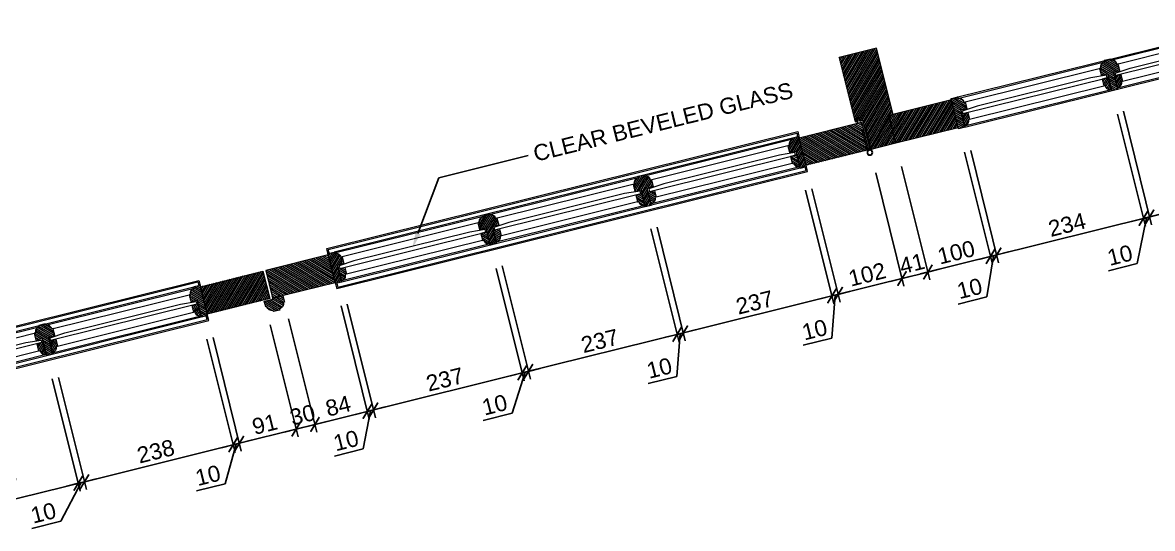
# Model space of a CAD drawing. Header units: inches. Extents: x 122939 to 389145, y 29603 to 574065.
# Drawn here: x 326769 to 328521, y 500823 to 501608 of the extents above; entities that cross this region are included whole.
import ezdxf
from ezdxf import colors
from ezdxf.entities.mleader import LeaderData, LeaderLine
from ezdxf.math import Vec2, Vec3

# ---------------------------------------------------------------- set-up
doc = ezdxf.new("R2010")
doc.units = ezdxf.units.IN
doc.header["$MEASUREMENT"] = 0
doc.layers.add('DETAIL', color=1, linetype='Continuous')
doc.layers.add('FURNITURE', color=252, linetype='Continuous')
doc.layers.add('GRC', color=41, linetype='Continuous', lineweight=0)
doc.layers.add('ID-NOTES', color=3, linetype='Continuous', lineweight=0)
doc.styles.add('DA-dim', font='arial.ttf')
doc.styles.add('DA-notes', font='arial.ttf')
doc.dimstyles.new('DA-10', dxfattribs={"dimtxt": 25, "dimasz": 18.75, "dimexe": 12.5, "dimexo": 37.5, "dimgap": 6.25, "dimtad": 1, "dimdec": 0, "dimdsep": 46, "dimtxsty": 'DA-dim', "dimblk": 'ARCHTICK', "dimcen": 0, "dimdle": 12.5, "dimadec": 0, "dimazin": 0, "dimtfac": 1, "dimtdec": 0, "dimtix": 1, "dimtmove": 2, "dimatfit": 3, "dimfxl": 1, "dimarcsym": 0})
pattern_1 = [(135, (-4101.4994, -5827.568), (-1.76776695, -1.76776695), [])]
pattern_2 = [(135, (-3108.8667, -5827.568), (-1.76776695, -1.76776695), [])]
pattern_3 = [(135, (247.5, 0), (-1.76776695, -1.76776695), [])]

# ---------------------------------------------------------------- blocks, each defined once
blk = doc.blocks.new('A$C276B60FF')
at = {"layer": 'FURNITURE', "color": 0, "lineweight": 5}
for p, q in [((4, -4.7, -468.2), (5.3, -3.4, -468.2)), ((4, -6.4, -468.2), (5.2, -5.2, -468.2)), ((5.2, -4.4, -468.2), (4.2, -4.9, -468.2)), ((5.1, -6.2, -468.2), (4.2, -6.6, -468.2)), ((8, -4.7, -468.2), (6.7, -3.4, -468.2)), ((6.8, -4.4, -468.2), (7.9, -4.9, -468.2)), ((8, -6.4, -468.2), (6.9, -5.2, -468.2)), ((6.9, -6.2, -468.2), (7.9, -6.6, -468.2))]:
    blk.add_line(p, q, dxfattribs=at)
at = {"layer": 'FURNITURE', "color": 0, "lineweight": 5, "elevation": -468.2}
for points in [[(3, -9.9), (3, -7.9, -0.371091), (3.5, -7.4, -0.011049), (5, -7.3, -0.011049)], [(7, -7.3, -0.01116), (8.5, -7.4, -0.382087), (9, -7.9), (9, -9, -0.302252), (8.7, -9.5, -0.080721), (3.5, -10.4, -0.418), (3, -9.9)], [(6.7, -3.4), (6.7, -2.9, 0.873613), (5.4, -3), (5.3, -3.4)]]:
    blk.add_lwpolyline(points, format="xyb", dxfattribs=at)
for points in [[(5.1, -6.2), (5, -7.3)], [(5.2, -4.4), (5.2, -5.2)], [(6.9, -5.2), (6.8, -4.4)], [(7, -7.3), (6.9, -6.2)]]:
    blk.add_lwpolyline(points, dxfattribs=at)
at = {"layer": 'FURNITURE', "color": 0, "lineweight": 5}
for centre, start, end in [((4.1, -4.8, -468.2), 141.1325, 292.0729), ((4.1, -6.5, -468.2), 141.1325, 292.0729), ((7.9, -4.8, -468.2), 247.9271, 38.8675), ((7.9, -6.5, -468.2), 247.9271, 38.8675)]:
    blk.add_arc(centre, 0.1, start, end, dxfattribs=at)
blk = doc.blocks.new('french door top')
at = {"lineweight": 0}
h = blk.add_hatch(dxfattribs=at)
h.set_pattern_fill('ANSI31', color=8, scale=20, angle=90)
h.paths.add_polyline_path([(5903.7, 5862.5), (6003.7, 5862.5), (6003.7, 5906.5), (5903.7, 5906.5)])
h = blk.add_hatch(dxfattribs=at)
h.set_pattern_fill('ANSI31', color=8, scale=20)
h.paths.add_polyline_path([(6003.7, 5860.5), (6013.7, 5860.5), (6013.7, 5887.5), (6023.7, 5887.5), (6023.7, 5898.5), (6021.7, 5898.5, 0.414214), (6013.7, 5906.5), (6013.7, 5908.5), (6003.7, 5908.5)])
h = blk.add_hatch(dxfattribs=at)
h.set_pattern_fill('ANSI31', color=8, scale=20)
edge = h.paths.add_edge_path()
edge.add_line((6251.2, 5860.5), (6251.2, 5887.5))
edge.add_line((6251.2, 5887.5), (6241.2, 5887.5))
edge.add_line((6241.2, 5887.5), (6241.2, 5898.5))
edge.add_line((6241.2, 5898.5), (6243.2, 5898.5))
edge.add_arc((6251.2, 5898.5), 8, 90, 180, ccw=False)
edge.add_line((6251.2, 5906.5), (6251.2, 5908.5))
edge.add_line((6251.2, 5908.5), (6261.2, 5908.5))
edge.add_line((6261.2, 5908.5), (6261.2, 5906.5))
edge.add_arc((6261.2, 5898.5), 8, 0, 90, ccw=False)
edge.add_line((6269.2, 5898.5), (6271.2, 5898.5))
edge.add_line((6271.2, 5898.5), (6271.2, 5887.5))
edge.add_line((6271.2, 5887.5), (6261.2, 5887.5))
edge.add_line((6261.2, 5887.5), (6261.2, 5860.5))
edge.add_line((6261.2, 5860.5), (6251.2, 5860.5))
h = blk.add_hatch(dxfattribs=at)
h.set_pattern_fill('ANSI31', color=8, scale=20)
h.set_pattern_definition([(45, (247.5, 0), (-1.76776695, 1.76776695), [])])
edge = h.paths.add_edge_path()
edge.add_line((6498.7, 5860.5), (6498.7, 5887.5))
edge.add_line((6498.7, 5887.5), (6488.7, 5887.5))
edge.add_line((6488.7, 5887.5), (6488.7, 5898.5))
edge.add_line((6488.7, 5898.5), (6490.7, 5898.5))
edge.add_arc((6498.7, 5898.5), 8, 90, 180, ccw=False)
edge.add_line((6498.7, 5906.5), (6498.7, 5908.5))
edge.add_line((6498.7, 5908.5), (6508.7, 5908.5))
edge.add_line((6508.7, 5908.5), (6508.7, 5906.5))
edge.add_arc((6508.7, 5898.5), 8, 0, 90, ccw=False)
edge.add_line((6516.7, 5898.5), (6518.7, 5898.5))
edge.add_line((6518.7, 5898.5), (6518.7, 5887.5))
edge.add_line((6518.7, 5887.5), (6508.7, 5887.5))
edge.add_line((6508.7, 5887.5), (6508.7, 5860.5))
edge.add_line((6508.7, 5860.5), (6498.7, 5860.5))
h = blk.add_hatch(dxfattribs=at)
h.set_pattern_fill('ANSI31', color=8, scale=20)
h.paths.add_polyline_path([(6736.2, 5898.5), (6738.2, 5898.5, -0.414214), (6746.2, 5906.5), (6746.2, 5908.5), (6756.2, 5908.5), (6756.2, 5860.5), (6746.2, 5860.5), (6746.2, 5887.5), (6736.2, 5887.5)])
h = blk.add_hatch(dxfattribs=at)
h.set_pattern_fill('ANSI31', color=8, scale=20, angle=90)
edge = h.paths.add_edge_path()
edge.add_line((6856.2, 5862.5), (6756.2, 5862.5))
edge.add_line((6756.2, 5862.5), (6756.2, 5906.5))
edge.add_line((6756.2, 5906.5), (6855.8, 5906.5))
edge.add_line((6855.8, 5906.5), (6855.8, 5862.5))
h = blk.add_hatch(dxfattribs=at)
h.set_pattern_fill('ANSI31', color=8, scale=20, angle=90)
h.paths.add_polyline_path([(6023.7, 5881.5), (6013.7, 5881.5), (6013.7, 5862.5, 0.414214), (6021.7, 5870.5), (6023.7, 5870.5)])
h = blk.add_hatch(dxfattribs=at)
h.set_pattern_fill('ANSI31', color=8, scale=20, angle=90)
edge = h.paths.add_edge_path()
edge.add_line((6251.2, 5862.5), (6251.2, 5881.5))
edge.add_line((6251.2, 5881.5), (6241.2, 5881.5))
edge.add_line((6241.2, 5881.5), (6241.2, 5870.5))
edge.add_line((6241.2, 5870.5), (6243.2, 5870.5))
edge.add_arc((6251.2, 5870.5), 8, 180, 270)
h = blk.add_hatch(dxfattribs=at)
h.set_pattern_fill('ANSI31', color=8, scale=20, angle=90)
edge = h.paths.add_edge_path()
edge.add_line((6261.2, 5862.5), (6261.2, 5881.5))
edge.add_line((6261.2, 5881.5), (6271.2, 5881.5))
edge.add_line((6271.2, 5881.5), (6271.2, 5870.5))
edge.add_line((6271.2, 5870.5), (6269.2, 5870.5))
edge.add_arc((6261.2, 5870.5), 8, -90, 0, ccw=False)
h = blk.add_hatch(dxfattribs=at)
h.set_pattern_fill('ANSI31', color=8, scale=20, angle=90)
h.set_pattern_definition(pattern_3)
edge = h.paths.add_edge_path()
edge.add_line((6498.7, 5862.5), (6498.7, 5881.5))
edge.add_line((6498.7, 5881.5), (6488.7, 5881.5))
edge.add_line((6488.7, 5881.5), (6488.7, 5870.5))
edge.add_line((6488.7, 5870.5), (6490.7, 5870.5))
edge.add_arc((6498.7, 5870.5), 8, 180, 270)
h = blk.add_hatch(dxfattribs=at)
h.set_pattern_fill('ANSI31', color=8, scale=20, angle=90)
h.set_pattern_definition(pattern_3)
edge = h.paths.add_edge_path()
edge.add_line((6508.7, 5862.5), (6508.7, 5881.5))
edge.add_line((6508.7, 5881.5), (6518.7, 5881.5))
edge.add_line((6518.7, 5881.5), (6518.7, 5870.5))
edge.add_line((6518.7, 5870.5), (6516.7, 5870.5))
edge.add_arc((6508.7, 5870.5), 8, -90, 0, ccw=False)
h = blk.add_hatch(dxfattribs=at)
h.set_pattern_fill('ANSI31', color=8, scale=20, angle=90)
h.paths.add_polyline_path([(6736.2, 5881.5), (6746.2, 5881.5), (6746.2, 5862.5, -0.414214), (6738.2, 5870.5), (6736.2, 5870.5)])
at = {"color": 8, "lineweight": 0}
for p, q in [((6746.2, 5908.5), (6013.7, 5908.5)), ((6251.2, 5906.5), (6013.7, 5906.5)), ((6498.7, 5906.5), (6261.2, 5906.5)), ((6746.2, 5906.5), (6508.7, 5906.5)), ((6243.2, 5898.5), (6021.7, 5898.5)), ((6490.7, 5898.5), (6269.2, 5898.5)), ((6736.2, 5898.5), (6516.7, 5898.5)), ((6243.2, 5870.5), (6021.7, 5870.5)), ((6490.7, 5870.5), (6269.2, 5870.5)), ((6736.2, 5870.5), (6516.7, 5870.5)), ((6251.2, 5862.5), (6013.7, 5862.5)), ((6746.2, 5860.5), (6013.7, 5860.5)), ((6498.7, 5862.5), (6261.2, 5862.5)), ((6746.2, 5862.5), (6508.7, 5862.5))]:
    blk.add_line(p, q, dxfattribs=at)
at = {"color": 0, "lineweight": -2, "elevation": 0}
for points in [[(5903.7, 5862.5), (6003.7, 5862.5), (6003.7, 5906.5), (5903.7, 5906.5), (5903.7, 5862.5)], [(6856.2, 5862.5), (6756.2, 5862.5), (6756.2, 5906.5), (6855.8, 5906.5), (6855.8, 5862.5)]]:
    blk.add_lwpolyline(points, dxfattribs=at)
for points in [[(6013.7, 5860.5), (6003.7, 5860.5), (6003.7, 5908.5), (6013.7, 5908.5), (6013.7, 5906.5, -0.414214), (6021.7, 5898.5), (6023.7, 5898.5), (6023.7, 5887.5), (6013.7, 5887.5), (6013.7, 5860.5)], [(6746.2, 5860.5), (6756.2, 5860.5), (6756.2, 5908.5), (6746.2, 5908.5), (6746.2, 5906.5, 0.414214), (6738.2, 5898.5), (6736.2, 5898.5), (6736.2, 5887.5), (6746.2, 5887.5), (6746.2, 5860.5)], [(6013.7, 5862.5), (6013.7, 5881.5), (6023.7, 5881.5), (6023.7, 5870.5), (6021.7, 5870.5, -0.414214), (6013.7, 5862.5, 1)], [(6251.2, 5862.5), (6251.2, 5881.5), (6241.2, 5881.5), (6241.2, 5870.5), (6243.2, 5870.5, 0.414214), (6251.2, 5862.5, -1)], [(6261.2, 5862.5), (6261.2, 5881.5), (6271.2, 5881.5), (6271.2, 5870.5), (6269.2, 5870.5, -0.414214), (6261.2, 5862.5, 1)], [(6746.2, 5862.5), (6746.2, 5881.5), (6736.2, 5881.5), (6736.2, 5870.5), (6738.2, 5870.5, 0.414214), (6746.2, 5862.5, -1)]]:
    blk.add_lwpolyline(points, format="xyb", dxfattribs=at)
blk.add_lwpolyline([(6251.2, 5860.5), (6251.2, 5887.5), (6241.2, 5887.5), (6241.2, 5898.5), (6243.2, 5898.5, -0.414214), (6251.2, 5906.5), (6251.2, 5908.5), (6261.2, 5908.5), (6261.2, 5906.5, -0.414214), (6269.2, 5898.5), (6271.2, 5898.5), (6271.2, 5887.5), (6261.2, 5887.5), (6261.2, 5860.5)], format="xyb", close=True, dxfattribs=at)
at = {"color": 0, "lineweight": -2}
blk.add_lwpolyline([(6508.7, 5860.5), (6508.7, 5887.5), (6518.7, 5887.5), (6518.7, 5898.5), (6516.7, 5898.5, 0.414214), (6508.7, 5906.5), (6508.7, 5908.5), (6498.7, 5908.5), (6498.7, 5906.5, 0.414214), (6490.7, 5898.5), (6488.7, 5898.5), (6488.7, 5887.5), (6498.7, 5887.5), (6498.7, 5860.5)], format="xyb", close=True, dxfattribs=at)
at = {"color": 0, "elevation": 0}
for points in [[(6040, 5887.7), (6015.7, 5885.7), (6015.7, 5881.7), (6249.2, 5881.7), (6249.2, 5885.7), (6225, 5887.7)], [(6535, 5887.7), (6510.7, 5885.7), (6510.7, 5881.7), (6744.2, 5881.7), (6744.2, 5885.7), (6720, 5887.7)]]:
    blk.add_lwpolyline(points, close=True, dxfattribs=at)
at = {"color": 0}
blk.add_lwpolyline([(6287.5, 5887.7), (6263.2, 5885.7), (6263.2, 5881.7), (6496.7, 5881.7), (6496.7, 5885.7), (6472.5, 5887.7)], close=True, dxfattribs=at)
at = {"color": 0, "lineweight": -2}
for points in [[(6498.7, 5862.5), (6498.7, 5881.5), (6488.7, 5881.5), (6488.7, 5870.5), (6490.7, 5870.5, 0.414214), (6498.7, 5862.5, -1)], [(6508.7, 5862.5), (6508.7, 5881.5), (6518.7, 5881.5), (6518.7, 5870.5), (6516.7, 5870.5, -0.414214), (6508.7, 5862.5, 1)]]:
    blk.add_lwpolyline(points, format="xyb", dxfattribs=at)
blk = doc.blocks.new('A$C419e398c')
at = {"lineweight": 0}
h = blk.add_hatch(dxfattribs=at)
h.set_pattern_fill('ANSI31', color=8, scale=20)
h.set_pattern_definition([(45, (-4101.4994, -5827.568), (-1.76776695, 1.76776695), [])])
edge = h.paths.add_edge_path()
edge.add_line((1802.2, 416.3), (1818.5, 416.3))
edge.add_line((1818.5, 416.3), (1818.5, 427.3))
edge.add_line((1818.5, 427.3), (1816.5, 427.3))
edge.add_arc((1808.5, 427.3), 8, -0.0001, 89.9999)
edge.add_line((1808.5, 435.3), (1808.5, 437.3))
edge.add_line((1808.5, 437.3), (1798.5, 437.3))
edge.add_line((1798.5, 437.3), (1798.5, 435.3))
edge.add_arc((1798.5, 427.3), 8, 89.9999, 179.9999)
edge.add_line((1790.5, 427.3), (1788.5, 427.3))
edge.add_line((1788.5, 427.3), (1788.5, 418.3))
edge.add_line((1788.5, 418.3), (1798.5, 418.3))
edge.add_line((1798.5, 418.3), (1802.2, 418.3))
edge.add_line((1802.2, 418.3), (1802.2, 416.3))
h = blk.add_hatch(dxfattribs=at)
h.set_pattern_fill('ANSI31', color=8, scale=20, angle=90)
h.set_pattern_definition(pattern_1)
h.paths.add_polyline_path([(2804.7, 372.3), (2804.7, 266.3), (2744.7, 266.3), (2744.7, 369.3), (2749.7, 369.3), (2749.7, 363.3), (2751.7, 363.3), (2751.7, 369.3), (2756.7, 369.3), (2756.7, 416.3), (2798, 416.3), (2798, 372.3)])
h = blk.add_hatch(dxfattribs=at)
h.set_pattern_fill('ANSI31', color=8, scale=20, angle=90)
h.set_pattern_definition(pattern_1)
h.paths.add_polyline_path([(2798, 416.3), (2898, 416.3), (2898, 372.3), (2798, 372.3)])
h = blk.add_hatch(dxfattribs=at)
h.set_pattern_fill('ANSI31', color=8, scale=20)
h.set_pattern_definition([(45, (-4103.5846, -5827.568), (-1.76776695, 1.76776695), [])])
h.paths.add_polyline_path([(2917.9, 380.3), (2915.9, 380.3, -0.414214), (2907.9, 372.3), (2907.9, 370.3), (2897.9, 370.3), (2897.9, 418.3), (2907.9, 418.3), (2907.9, 391.3), (2917.9, 391.3)])
h = blk.add_hatch(dxfattribs=at)
h.set_pattern_fill('ANSI31', color=8, scale=20, angle=90)
h.set_pattern_definition([(135, (-4103.5846, -5827.568), (-1.76776695, -1.76776695), [])])
h.paths.add_polyline_path([(2917.9, 397.3), (2907.9, 397.3), (2907.9, 416.3, -0.414214), (2915.9, 408.3), (2917.9, 408.3)])
h = blk.add_hatch(dxfattribs=at)
h.set_pattern_fill('ANSI31', color=8, scale=20)
h.set_pattern_definition([(45, (-3108.8667, -5827.568), (-1.76776695, 1.76776695), [])])
edge = h.paths.add_edge_path()
edge.add_line((3142.4, 418.3), (3142.4, 391.3))
edge.add_line((3142.4, 391.3), (3132.4, 391.3))
edge.add_line((3132.4, 391.3), (3132.4, 380.3))
edge.add_line((3132.4, 380.3), (3134.4, 380.3))
edge.add_arc((3142.4, 380.3), 8, 179.9999, 269.9999)
edge.add_line((3142.4, 372.3), (3142.4, 370.3))
edge.add_line((3142.4, 370.3), (3152.4, 370.3))
edge.add_line((3152.4, 370.3), (3152.4, 372.3))
edge.add_arc((3152.4, 380.3), 8, 269.9999, 359.9999)
edge.add_line((3160.4, 380.3), (3162.4, 380.3))
edge.add_line((3162.4, 380.3), (3162.4, 391.3))
edge.add_line((3162.4, 391.3), (3152.4, 391.3))
edge.add_line((3152.4, 391.3), (3152.4, 418.3))
edge.add_line((3152.4, 418.3), (3142.4, 418.3))
h = blk.add_hatch(dxfattribs=at)
h.set_pattern_fill('ANSI31', color=8, scale=20, angle=90)
h.set_pattern_definition(pattern_2)
edge = h.paths.add_edge_path()
edge.add_line((3142.4, 416.3), (3142.4, 397.3))
edge.add_line((3142.4, 397.3), (3132.4, 397.3))
edge.add_line((3132.4, 397.3), (3132.4, 408.3))
edge.add_line((3132.4, 408.3), (3134.4, 408.3))
edge.add_arc((3142.4, 408.3), 8, 89.9999, 179.9999, ccw=False)
h = blk.add_hatch(dxfattribs=at)
h.set_pattern_fill('ANSI31', color=8, scale=20, angle=90)
h.set_pattern_definition(pattern_2)
edge = h.paths.add_edge_path()
edge.add_line((3152.4, 416.3), (3152.4, 397.3))
edge.add_line((3152.4, 397.3), (3162.4, 397.3))
edge.add_line((3162.4, 397.3), (3162.4, 408.3))
edge.add_line((3162.4, 408.3), (3160.4, 408.3))
edge.add_arc((3152.4, 408.3), 8, 359.9999, 449.9999)
at = {"color": 252}
for p, q in [((2752.6, 417.8, 0), (2752.6, 385.2, 0)), ((2754.3, 385.2, 0), (2754.3, 416.8, 0)), ((2756.7, 385.2, 0), (2756.7, 416.8, 0)), ((2758.4, 417.8, 0), (2758.4, 385.2, 0))]:
    blk.add_line(p, q, dxfattribs=at)
at = {"color": 8, "lineweight": 0}
for p, q in [((2908, 418.3, 0), (3386.7, 418.3, 0)), ((2908, 416.3, 0), (3142.4, 416.3, 0)), ((2918, 408.3, 0), (3134.4, 408.3, 0)), ((3152.4, 416.3, 0), (3386.7, 416.3, 0)), ((3160.4, 408.3, 0), (3376.7, 408.3, 0)), ((2904.5, 370.3, 0), (3386.7, 370.3, 0)), ((2908, 372.3, 0), (3142.4, 372.3, 0)), ((2918, 380.3, 0), (3134.4, 380.3, 0)), ((3152.4, 372.3, 0), (3386.7, 372.3, 0)), ((3160.4, 380.3, 0), (3376.7, 380.3, 0))]:
    blk.add_line(p, q, dxfattribs=at)
at = {"color": 0, "lineweight": -2}
blk.add_line((3141, 407.8, 0), (3141, 407.8, 0), dxfattribs=at)
at = {"color": 8, "lineweight": 0, "elevation": 0}
for points in [[(945.3, 416.3), (945.3, 426.3), (1697.8, 426.3), (1697.8, 416.3)], [(947.3, 418.3), (947.3, 424.3), (1695.8, 424.3), (1695.8, 418.3)], [(1902.2, 416.3), (1902.2, 426.3), (2654.7, 426.3), (2654.7, 416.3)], [(1904.2, 418.3), (1904.2, 424.3), (2652.7, 424.3), (2652.7, 418.3)], [(945.3, 372.3), (945.3, 362.3), (1697.8, 362.3), (1697.8, 372.3)], [(947.3, 370.3), (947.3, 364.3), (1695.8, 364.3), (1695.8, 370.3)], [(1902.2, 372.3), (1902.2, 362.3), (2654.7, 362.3), (2654.7, 372.3)], [(1904.2, 370.3), (1904.2, 364.3), (2652.7, 364.3), (2652.7, 370.3)]]:
    blk.add_lwpolyline(points, dxfattribs=at)
at = {"color": 0, "lineweight": -2, "elevation": 0}
for points in [[(1802.2, 416.3), (1802.2, 416.3), (1818.5, 416.3), (1818.5, 427.3), (1816.5, 427.3, 0.414214), (1808.5, 435.3), (1808.5, 437.3), (1798.5, 437.3), (1798.5, 435.3, 0.414214), (1790.5, 427.3), (1788.5, 427.3), (1788.5, 418.3), (1798.5, 418.3), (1802.2, 418.3)], [(3152.4, 418.3), (3152.4, 391.3), (3162.4, 391.3), (3162.4, 380.3), (3160.4, 380.3, -0.414214), (3152.4, 372.3), (3152.4, 370.3), (3142.4, 370.3), (3142.4, 372.3, -0.414214), (3134.4, 380.3), (3132.4, 380.3), (3132.4, 391.3), (3142.4, 391.3), (3142.4, 418.3)]]:
    blk.add_lwpolyline(points, format="xyb", close=True, dxfattribs=at)
blk.add_lwpolyline([(2804.7, 372.3), (2804.7, 266.3), (2744.7, 266.3), (2744.7, 369.3), (2749.7, 369.3), (2749.7, 363.3), (2751.7, 363.3), (2751.7, 369.3), (2756.7, 369.3), (2756.7, 416.3), (2798, 416.3), (2798, 372.3)], close=True, dxfattribs=at)
blk.add_lwpolyline([(2798, 416.3), (2898, 416.3), (2898, 372.3), (2798, 372.3), (2798, 416.3)], dxfattribs=at)
for points in [[(2908, 418.3), (2898, 418.3), (2898, 370.3), (2908, 370.3), (2908, 372.3, 0.414214), (2916, 380.3), (2918, 380.3), (2918, 391.3), (2908, 391.3), (2908, 418.3)], [(2908, 416.3), (2908, 397.3), (2918, 397.3), (2918, 408.3), (2916, 408.3, 0.414214), (2908, 416.3, -1)], [(3142.4, 416.3), (3142.4, 397.3), (3132.4, 397.3), (3132.4, 408.3), (3134.4, 408.3, -0.414214), (3142.4, 416.3, 1)], [(3152.4, 416.3), (3152.4, 397.3), (3162.4, 397.3), (3162.4, 408.3), (3160.4, 408.3, 0.414214), (3152.4, 416.3, -1)]]:
    blk.add_lwpolyline(points, format="xyb", dxfattribs=at)
at = {"color": 0, "elevation": 0}
for points in [[(2934.3, 391.1), (2910, 393.1), (2910, 397.1), (3140.4, 397.1), (3140.4, 393.1), (3116.1, 391.1)], [(3360.5, 391.1), (3384.7, 393.1), (3384.7, 397.1), (3154.4, 397.1), (3154.4, 393.1), (3178.6, 391.1)]]:
    blk.add_lwpolyline(points, close=True, dxfattribs=at)
at = {"color": 252}
for radius in [4.31, 3.53]:
    blk.add_circle((2755.5, 421, 0), radius, dxfattribs=at)
at = {"color": 0, "rotation": 179.999884685727}
blk.add_blockref('french door top', (7701.5, 6278.8, 0), dxfattribs=at)
at = {"color": 0, "xscale": -1, "rotation": 179.9998846857269}
blk.add_blockref('french door top', (-4101.5, 6278.8, 0), dxfattribs=at)
at = {"rotation": 179.999884685727}
blk.add_blockref('A$C276B60FF', (2756.7, 362, 468.2), dxfattribs=at)
blk = doc.blocks.new('floor plan')
at = {"xscale": -1, "rotation": 179.9997670953166}
blk.add_blockref('A$C419e398c', (-1831.9, -152.3, 0), dxfattribs=at)
blk = doc.blocks.new('_ARCHTICK')
at = {"color": 0, "linetype": 'ByBlock', "const_width": 0.15}
blk.add_lwpolyline([(-0.5, -0.5), (0.5, 0.5)], dxfattribs=at)
blk = doc.blocks.new('*D702')
at = {"layer": 'Defpoints', "color": 0, "transparency": 16777216}
for p in [(328694.3, 501563.1), (328466.9, 501506.5), (328516.7, 501306.2)]:
    blk.add_point(p, dxfattribs=at)
at = {"layer": 'DETAIL', "color": 0, "lineweight": -2, "transparency": 16777216}
for p, q in [((328703.4, 501526.7), (328747.2, 501350.7)), ((328476, 501470.2), (328519.8, 501294.1)), ((328756.3, 501365.8), (328504.6, 501303.2))]:
    blk.add_line(p, q, dxfattribs=at)
at = {"layer": 'DETAIL', "color": 0, "lineweight": -2, "transparency": 16777216, "xscale": 18.75, "yscale": 18.75, "zscale": 18.75}
for p, rotation in [((328744.2, 501362.8), 13.97142328762972), ((328516.7, 501306.2), 193.9714232876297)]:
    blk.add_blockref('_ARCHTICK', p, dxfattribs=dict(at, rotation=rotation))
at = {"layer": 'DETAIL', "color": 0, "transparency": 16777216, "insert": (328625.9, 501353), "char_height": 25, "attachment_point": 5, "rotation": 13.9714, "style": 'DA-dim'}
blk.add_mtext('234', dxfattribs=at)
blk = doc.blocks.new('*D703')
at = {"layer": 'Defpoints', "color": 0, "transparency": 16777216}
for p in [(328457.7, 501502.2), (328466.9, 501506.5), (328507, 501303.8)]:
    blk.add_point(p, dxfattribs=at)
at = {"layer": 'DETAIL', "color": 0, "lineweight": -2, "transparency": 16777216}
for p, q in [((328466.7, 501465.8), (328510.1, 501291.7)), ((328476, 501470.2), (328519.8, 501294.1)), ((328507, 501303.8), (328488.8, 501299.3)), ((328511.9, 501305), (328497.6, 501233.8)), ((328516.7, 501306.2), (328507, 501303.8)), ((328516.7, 501306.2), (328507, 501303.8)), ((328516.7, 501306.2), (328534.9, 501310.8)), ((328497.6, 501233.8), (328453.1, 501222.7))]:
    blk.add_line(p, q, dxfattribs=at)
at = {"layer": 'DETAIL', "color": 0, "lineweight": -2, "transparency": 16777216, "xscale": 18.75, "yscale": 18.75, "zscale": 18.75}
for p, rotation in [((328507, 501303.8), 13.97142328762972), ((328516.7, 501306.2), 193.9714232876297)]:
    blk.add_blockref('_ARCHTICK', p, dxfattribs=dict(at, rotation=rotation))
at = {"layer": 'DETAIL', "color": 0, "transparency": 16777216, "insert": (328470.7, 501246.7), "char_height": 25, "attachment_point": 5, "rotation": 13.9714, "style": 'DA-dim'}
blk.add_mtext('10', dxfattribs=at)
blk = doc.blocks.new('*D704')
at = {"layer": 'Defpoints', "color": 0, "transparency": 16777216}
for p in [(328457.7, 501502.2), (328230.3, 501445.6), (328279.6, 501247.2)]:
    blk.add_point(p, dxfattribs=at)
at = {"layer": 'DETAIL', "color": 0, "lineweight": -2, "transparency": 16777216}
for p, q in [((328466.7, 501465.8), (328510.1, 501291.7)), ((328239.3, 501409.2), (328282.6, 501235.1)), ((328519.2, 501306.8), (328267.5, 501244.2))]:
    blk.add_line(p, q, dxfattribs=at)
at = {"layer": 'DETAIL', "color": 0, "lineweight": -2, "transparency": 16777216, "xscale": 18.75, "yscale": 18.75, "zscale": 18.75}
for p, rotation in [((328507, 501303.8), 13.97142328762972), ((328279.6, 501247.2), 193.9714232876297)]:
    blk.add_blockref('_ARCHTICK', p, dxfattribs=dict(at, rotation=rotation))
at = {"layer": 'DETAIL', "color": 0, "transparency": 16777216, "insert": (328388.7, 501294), "char_height": 25, "attachment_point": 5, "rotation": 13.9714, "style": 'DA-dim'}
blk.add_mtext('234', dxfattribs=at)
blk = doc.blocks.new('*D706')
at = {"layer": 'Defpoints', "color": 0, "transparency": 16777216}
for p in [(328220.6, 501443.2), (328230.3, 501445.6), (328269.9, 501244.8)]:
    blk.add_point(p, dxfattribs=at)
at = {"layer": 'DETAIL', "color": 0, "lineweight": -2, "transparency": 16777216}
for p, q in [((328239.3, 501409.2), (328282.6, 501235.1)), ((328229.6, 501406.8), (328272.9, 501232.7)), ((328279.6, 501247.2), (328297.8, 501251.8)), ((328269.9, 501244.8), (328251.7, 501240.3)), ((328274.8, 501246), (328264.4, 501182.2)), ((328279.6, 501247.2), (328269.9, 501244.8)), ((328279.6, 501247.2), (328269.9, 501244.8)), ((328264.4, 501182.2), (328219.9, 501171.1))]:
    blk.add_line(p, q, dxfattribs=at)
at = {"layer": 'DETAIL', "color": 0, "lineweight": -2, "transparency": 16777216, "xscale": 18.75, "yscale": 18.75, "zscale": 18.75}
for p, rotation in [((328269.9, 501244.8), 13.9714232829857), ((328279.6, 501247.2), 193.9714232829857)]:
    blk.add_blockref('_ARCHTICK', p, dxfattribs=dict(at, rotation=rotation))
at = {"layer": 'DETAIL', "color": 0, "transparency": 16777216, "insert": (328237.6, 501195.1), "char_height": 25, "attachment_point": 5, "rotation": 13.9714, "style": 'DA-dim'}
blk.add_mtext('10', dxfattribs=at)
blk = doc.blocks.new('*D707')
at = {"layer": 'Defpoints', "color": 0, "transparency": 16777216}
for p in [(328220.6, 501443.2), (328123, 501421), (328172.9, 501220.7)]:
    blk.add_point(p, dxfattribs=at)
at = {"layer": 'DETAIL', "color": 0, "lineweight": -2, "transparency": 16777216}
for p, q in [((328229.6, 501406.8), (328272.9, 501232.7)), ((328132.1, 501384.6), (328175.9, 501208.6)), ((328282, 501247.8), (328160.7, 501217.7))]:
    blk.add_line(p, q, dxfattribs=at)
at = {"layer": 'DETAIL', "color": 0, "lineweight": -2, "transparency": 16777216, "xscale": 18.75, "yscale": 18.75, "zscale": 18.75}
for p, rotation in [((328269.9, 501244.8), 13.9714232829857), ((328172.9, 501220.7), 193.9714232829857)]:
    blk.add_blockref('_ARCHTICK', p, dxfattribs=dict(at, rotation=rotation))
at = {"layer": 'DETAIL', "color": 0, "transparency": 16777216, "insert": (328216.8, 501251.2), "char_height": 25, "attachment_point": 5, "rotation": 13.9714, "style": 'DA-dim'}
blk.add_mtext('100', dxfattribs=at)
blk = doc.blocks.new('*D708')
at = {"layer": 'Defpoints', "color": 0, "transparency": 16777216}
for p in [(328083, 501411), (328123, 501421), (328132.8, 501210.7)]:
    blk.add_point(p, dxfattribs=at)
at = {"layer": 'DETAIL', "color": 0, "lineweight": -2, "transparency": 16777216}
for p, q in [((328092, 501374.6), (328135.8, 501198.6)), ((328132.1, 501384.6), (328175.9, 501208.6)), ((328172.9, 501220.7), (328132.8, 501210.7)), ((328172.9, 501220.7), (328191.1, 501225.2)), ((328132.8, 501210.7), (328114.6, 501206.2))]:
    blk.add_line(p, q, dxfattribs=at)
at = {"layer": 'DETAIL', "color": 0, "lineweight": -2, "transparency": 16777216, "xscale": 18.75, "yscale": 18.75, "zscale": 18.75}
for p, rotation in [((328172.9, 501220.7), 193.9714232829857), ((328132.8, 501210.7), 13.9714232829857)]:
    blk.add_blockref('_ARCHTICK', p, dxfattribs=dict(at, rotation=rotation))
at = {"layer": 'DETAIL', "color": 0, "transparency": 16777216, "insert": (328148.3, 501233.9), "char_height": 25, "attachment_point": 5, "rotation": 13.9714, "style": 'DA-dim'}
blk.add_mtext('41', dxfattribs=at)
blk = doc.blocks.new('*D709')
at = {"layer": 'Defpoints', "color": 0, "transparency": 16777216}
for p in [(328083, 501411), (327984, 501386.4), (328033.8, 501186.1)]:
    blk.add_point(p, dxfattribs=at)
at = {"layer": 'DETAIL', "color": 0, "lineweight": -2, "transparency": 16777216}
for p, q in [((328092, 501374.6), (328135.8, 501198.6)), ((327993.1, 501350), (328036.9, 501174)), ((328144.9, 501213.7), (328021.7, 501183.1))]:
    blk.add_line(p, q, dxfattribs=at)
at = {"layer": 'DETAIL', "color": 0, "lineweight": -2, "transparency": 16777216, "xscale": 18.75, "yscale": 18.75, "zscale": 18.75}
for p, rotation in [((328132.8, 501210.7), 13.9714232829857), ((328033.8, 501186.1), 193.9714232829857)]:
    blk.add_blockref('_ARCHTICK', p, dxfattribs=dict(at, rotation=rotation))
at = {"layer": 'DETAIL', "color": 0, "transparency": 16777216, "insert": (328078.7, 501216.9), "char_height": 25, "attachment_point": 5, "rotation": 13.9714, "style": 'DA-dim'}
blk.add_mtext('102', dxfattribs=at)
blk = doc.blocks.new('*D710')
at = {"layer": 'Defpoints', "color": 0, "transparency": 16777216}
for p in [(327974.3, 501384), (327984, 501386.4), (328024.1, 501183.7)]:
    blk.add_point(p, dxfattribs=at)
at = {"layer": 'DETAIL', "color": 0, "lineweight": -2, "transparency": 16777216}
for p, q in [((327983.3, 501347.6), (328027.1, 501171.5)), ((327993.1, 501350), (328036.9, 501174)), ((328024.1, 501183.7), (328005.9, 501179.1)), ((328029, 501184.9), (328024, 501118.2)), ((328033.8, 501186.1), (328024.1, 501183.7)), ((328033.8, 501186.1), (328024.1, 501183.7)), ((328033.8, 501186.1), (328052, 501190.6)), ((328024, 501118.2), (327979.5, 501107.1))]:
    blk.add_line(p, q, dxfattribs=at)
at = {"layer": 'DETAIL', "color": 0, "lineweight": -2, "transparency": 16777216, "xscale": 18.75, "yscale": 18.75, "zscale": 18.75}
for p, rotation in [((328033.8, 501186.1), 193.9714232829857), ((328024.1, 501183.7), 13.9714232829857)]:
    blk.add_blockref('_ARCHTICK', p, dxfattribs=dict(at, rotation=rotation))
at = {"layer": 'DETAIL', "color": 0, "transparency": 16777216, "insert": (327997.2, 501131.1), "char_height": 25, "attachment_point": 5, "rotation": 13.9714, "style": 'DA-dim'}
blk.add_mtext('10', dxfattribs=at)
blk = doc.blocks.new('*D711')
at = {"layer": 'Defpoints', "color": 0, "transparency": 16777216}
for p in [(327974.3, 501384), (327743.8, 501326.6), (327793.7, 501126.3)]:
    blk.add_point(p, dxfattribs=at)
at = {"layer": 'DETAIL', "color": 0, "lineweight": -2, "transparency": 16777216}
for p, q in [((327983.3, 501347.6), (328027.1, 501171.5)), ((327752.9, 501290.2), (327796.7, 501114.2)), ((328036.3, 501186.7), (327781.5, 501123.3))]:
    blk.add_line(p, q, dxfattribs=at)
at = {"layer": 'DETAIL', "color": 0, "lineweight": -2, "transparency": 16777216, "xscale": 18.75, "yscale": 18.75, "zscale": 18.75}
for p, rotation in [((328024.1, 501183.7), 13.9714232829857), ((327793.7, 501126.3), 193.9714232829857)]:
    blk.add_blockref('_ARCHTICK', p, dxfattribs=dict(at, rotation=rotation))
at = {"layer": 'DETAIL', "color": 0, "transparency": 16777216, "insert": (327904.3, 501173.5), "char_height": 25, "attachment_point": 5, "rotation": 13.9714, "style": 'DA-dim'}
blk.add_mtext('237', dxfattribs=at)
blk = doc.blocks.new('*D712')
at = {"layer": 'Defpoints', "color": 0, "transparency": 16777216}
for p in [(327734.1, 501324.2), (327743.8, 501326.6), (327784, 501123.9)]:
    blk.add_point(p, dxfattribs=at)
at = {"layer": 'DETAIL', "color": 0, "lineweight": -2, "transparency": 16777216}
for p, q in [((327743.2, 501287.8), (327787, 501111.8)), ((327752.9, 501290.2), (327796.7, 501114.2)), ((327793.7, 501126.3), (327811.9, 501130.9)), ((327784, 501123.9), (327765.8, 501119.4)), ((327788.8, 501125.1), (327783.4, 501058.7)), ((327793.7, 501126.3), (327784, 501123.9)), ((327793.7, 501126.3), (327784, 501123.9)), ((327783.4, 501058.7), (327738.9, 501047.6))]:
    blk.add_line(p, q, dxfattribs=at)
at = {"layer": 'DETAIL', "color": 0, "lineweight": -2, "transparency": 16777216, "xscale": 18.75, "yscale": 18.75, "zscale": 18.75}
for p, rotation in [((327784, 501123.9), 13.9714232829857), ((327793.7, 501126.3), 193.9714232829857)]:
    blk.add_blockref('_ARCHTICK', p, dxfattribs=dict(at, rotation=rotation))
at = {"layer": 'DETAIL', "color": 0, "transparency": 16777216, "insert": (327756.5, 501071.6), "char_height": 25, "attachment_point": 5, "rotation": 13.9714, "style": 'DA-dim'}
blk.add_mtext('10', dxfattribs=at)
blk = doc.blocks.new('*D713')
at = {"layer": 'Defpoints', "color": 0, "transparency": 16777216}
for p in [(327734.1, 501324.2), (327503.6, 501266.9), (327553.5, 501066.6)]:
    blk.add_point(p, dxfattribs=at)
at = {"layer": 'DETAIL', "color": 0, "lineweight": -2, "transparency": 16777216}
for p, q in [((327743.2, 501287.8), (327787, 501111.8)), ((327512.7, 501230.5), (327556.5, 501054.4)), ((327796.1, 501126.9), (327541.3, 501063.6))]:
    blk.add_line(p, q, dxfattribs=at)
at = {"layer": 'DETAIL', "color": 0, "lineweight": -2, "transparency": 16777216, "xscale": 18.75, "yscale": 18.75, "zscale": 18.75}
for p, rotation in [((327784, 501123.9), 13.9714232829857), ((327553.5, 501066.6), 193.9714232829857)]:
    blk.add_blockref('_ARCHTICK', p, dxfattribs=dict(at, rotation=rotation))
at = {"layer": 'DETAIL', "color": 0, "transparency": 16777216, "insert": (327664.1, 501113.7), "char_height": 25, "attachment_point": 5, "rotation": 13.9714, "style": 'DA-dim'}
blk.add_mtext('237', dxfattribs=at)
blk = doc.blocks.new('*D714')
at = {"layer": 'Defpoints', "color": 0, "transparency": 16777216}
for p in [(327503.6, 501266.9), (327494.4, 501262.5), (327543.8, 501064.2)]:
    blk.add_point(p, dxfattribs=at)
at = {"layer": 'DETAIL', "color": 0, "lineweight": -2, "transparency": 16777216}
for p, q in [((327503.5, 501226.1), (327546.8, 501052)), ((327512.7, 501230.5), (327556.5, 501054.4)), ((327543.8, 501064.2), (327525.6, 501059.6)), ((327548.6, 501065.4), (327528, 501001.6)), ((327553.5, 501066.6), (327543.8, 501064.2)), ((327553.5, 501066.6), (327543.8, 501064.2)), ((327553.5, 501066.6), (327571.7, 501071.1)), ((327528, 501001.6), (327483.4, 500990.6))]:
    blk.add_line(p, q, dxfattribs=at)
at = {"layer": 'DETAIL', "color": 0, "lineweight": -2, "transparency": 16777216, "xscale": 18.75, "yscale": 18.75, "zscale": 18.75}
for p, rotation in [((327543.8, 501064.2), 13.9714232829857), ((327553.5, 501066.6), 193.9714232829857)]:
    blk.add_blockref('_ARCHTICK', p, dxfattribs=dict(at, rotation=rotation))
at = {"layer": 'DETAIL', "color": 0, "transparency": 16777216, "insert": (327501.1, 501014.6), "char_height": 25, "attachment_point": 5, "rotation": 13.9714, "style": 'DA-dim'}
blk.add_mtext('10', dxfattribs=at)
blk = doc.blocks.new('*D715')
at = {"layer": 'Defpoints', "color": 0, "transparency": 16777216}
for p in [(327494.4, 501262.5), (327263.5, 501207.1), (327313.3, 501006.8)]:
    blk.add_point(p, dxfattribs=at)
at = {"layer": 'DETAIL', "color": 0, "lineweight": -2, "transparency": 16777216}
for p, q in [((327503.5, 501226.1), (327546.8, 501052)), ((327272.5, 501170.7), (327316.3, 500994.7)), ((327555.9, 501067.2), (327301.2, 501003.8))]:
    blk.add_line(p, q, dxfattribs=at)
at = {"layer": 'DETAIL', "color": 0, "lineweight": -2, "transparency": 16777216, "xscale": 18.75, "yscale": 18.75, "zscale": 18.75}
for p, rotation in [((327543.8, 501064.2), 13.9714232829857), ((327313.3, 501006.8), 193.9714232829857)]:
    blk.add_blockref('_ARCHTICK', p, dxfattribs=dict(at, rotation=rotation))
at = {"layer": 'DETAIL', "color": 0, "transparency": 16777216, "insert": (327423.9, 501054), "char_height": 25, "attachment_point": 5, "rotation": 13.9714, "style": 'DA-dim'}
blk.add_mtext('237', dxfattribs=at)
blk = doc.blocks.new('*D716')
at = {"layer": 'Defpoints', "color": 0, "transparency": 16777216}
for p in [(327253.8, 501204.7), (327263.5, 501207.1), (327303.6, 501004.4)]:
    blk.add_point(p, dxfattribs=at)
at = {"layer": 'DETAIL', "color": 0, "lineweight": -2, "transparency": 16777216}
for p, q in [((327262.8, 501168.3), (327306.6, 500992.3)), ((327272.5, 501170.7), (327316.3, 500994.7)), ((327303.6, 501004.4), (327285.4, 500999.9)), ((327308.4, 501005.6), (327297.4, 500946.2)), ((327313.3, 501006.8), (327303.6, 501004.4)), ((327313.3, 501006.8), (327303.6, 501004.4)), ((327313.3, 501006.8), (327331.5, 501011.3)), ((327297.4, 500946.2), (327252.9, 500935.1))]:
    blk.add_line(p, q, dxfattribs=at)
at = {"layer": 'DETAIL', "color": 0, "lineweight": -2, "transparency": 16777216, "xscale": 18.75, "yscale": 18.75, "zscale": 18.75}
for p, rotation in [((327303.6, 501004.4), 13.9714232829857), ((327313.3, 501006.8), 193.9714232829857)]:
    blk.add_blockref('_ARCHTICK', p, dxfattribs=dict(at, rotation=rotation))
at = {"layer": 'DETAIL', "color": 0, "transparency": 16777216, "insert": (327270.6, 500959.1), "char_height": 25, "attachment_point": 5, "rotation": 13.9714, "style": 'DA-dim'}
blk.add_mtext('10', dxfattribs=at)
blk = doc.blocks.new('*D717')
at = {"layer": 'Defpoints', "color": 0, "transparency": 16777216}
for p in [(327253.8, 501204.7), (327172.5, 501184.5), (327222.4, 500984.2)]:
    blk.add_point(p, dxfattribs=at)
at = {"layer": 'DETAIL', "color": 0, "lineweight": -2, "transparency": 16777216}
for p, q in [((327262.8, 501168.3), (327306.6, 500992.3)), ((327181.6, 501148.1), (327225.4, 500972.1)), ((327315.7, 501007.4), (327210.2, 500981.2))]:
    blk.add_line(p, q, dxfattribs=at)
at = {"layer": 'DETAIL', "color": 0, "lineweight": -2, "transparency": 16777216, "xscale": 18.75, "yscale": 18.75, "zscale": 18.75}
for p, rotation in [((327303.6, 501004.4), 13.9714232829857), ((327222.4, 500984.2), 193.9714232829857)]:
    blk.add_blockref('_ARCHTICK', p, dxfattribs=dict(at, rotation=rotation))
at = {"layer": 'DETAIL', "color": 0, "transparency": 16777216, "insert": (327258.4, 501012.8), "char_height": 25, "attachment_point": 5, "rotation": 13.9714, "style": 'DA-dim'}
blk.add_mtext('84', dxfattribs=at)
blk = doc.blocks.new('*D718')
at = {"layer": 'Defpoints', "color": 0, "transparency": 16777216}
for p in [(327172.5, 501184.5), (327143.9, 501175.3), (327193.3, 500977)]:
    blk.add_point(p, dxfattribs=at)
at = {"layer": 'DETAIL', "color": 0, "lineweight": -2, "transparency": 16777216}
for p, q in [((327181.6, 501148.1), (327225.4, 500972.1)), ((327153, 501138.9), (327196.3, 500964.8)), ((327222.4, 500984.2), (327240.6, 500988.7)), ((327193.3, 500977), (327175.1, 500972.4)), ((327222.4, 500984.2), (327193.3, 500977))]:
    blk.add_line(p, q, dxfattribs=at)
at = {"layer": 'DETAIL', "color": 0, "lineweight": -2, "transparency": 16777216, "xscale": 18.75, "yscale": 18.75, "zscale": 18.75}
for p, rotation in [((327193.3, 500977), 13.9714232829857), ((327222.4, 500984.2), 193.9714232829857)]:
    blk.add_blockref('_ARCHTICK', p, dxfattribs=dict(at, rotation=rotation))
at = {"layer": 'DETAIL', "color": 0, "transparency": 16777216, "insert": (327203.2, 500999), "char_height": 25, "attachment_point": 5, "rotation": 13.9714, "style": 'DA-dim'}
blk.add_mtext('30', dxfattribs=at)
blk = doc.blocks.new('*D719')
at = {"layer": 'Defpoints', "color": 0, "transparency": 16777216}
for p in [(327143.9, 501175.3), (327055.3, 501155.3), (327105.2, 500955)]:
    blk.add_point(p, dxfattribs=at)
at = {"layer": 'DETAIL', "color": 0, "lineweight": -2, "transparency": 16777216}
for p, q in [((327153, 501138.9), (327196.3, 500964.8)), ((327064.4, 501119), (327108.2, 500942.9)), ((327205.4, 500980), (327093, 500952))]:
    blk.add_line(p, q, dxfattribs=at)
at = {"layer": 'DETAIL', "color": 0, "lineweight": -2, "transparency": 16777216, "xscale": 18.75, "yscale": 18.75, "zscale": 18.75}
for p, rotation in [((327193.3, 500977), 13.9714232829857), ((327105.2, 500955), 193.9714232829857)]:
    blk.add_blockref('_ARCHTICK', p, dxfattribs=dict(at, rotation=rotation))
at = {"layer": 'DETAIL', "color": 0, "transparency": 16777216, "insert": (327144.6, 500984.5), "char_height": 25, "attachment_point": 5, "rotation": 13.9714, "style": 'DA-dim'}
blk.add_mtext('91', dxfattribs=at)
blk = doc.blocks.new('*D720')
at = {"layer": 'Defpoints', "color": 0, "transparency": 16777216}
for p in [(327045.6, 501152.9), (327055.3, 501155.3), (327095.5, 500952.6)]:
    blk.add_point(p, dxfattribs=at)
at = {"layer": 'DETAIL', "color": 0, "lineweight": -2, "transparency": 16777216}
for p, q in [((327054.7, 501116.5), (327098.5, 500940.5)), ((327064.4, 501119), (327108.2, 500942.9)), ((327095.5, 500952.6), (327077.3, 500948.1)), ((327100.3, 500953.8), (327083.4, 500892.2)), ((327105.2, 500955), (327095.5, 500952.6)), ((327105.2, 500955), (327095.5, 500952.6)), ((327105.2, 500955), (327123.4, 500959.6)), ((327083.4, 500892.2), (327038.9, 500881.1))]:
    blk.add_line(p, q, dxfattribs=at)
at = {"layer": 'DETAIL', "color": 0, "lineweight": -2, "transparency": 16777216, "xscale": 18.75, "yscale": 18.75, "zscale": 18.75}
for p, rotation in [((327095.5, 500952.6), 13.9714232829857), ((327105.2, 500955), 193.9714232829857)]:
    blk.add_blockref('_ARCHTICK', p, dxfattribs=dict(at, rotation=rotation))
at = {"layer": 'DETAIL', "color": 0, "transparency": 16777216, "insert": (327056.5, 500905.1), "char_height": 25, "attachment_point": 5, "rotation": 13.9714, "style": 'DA-dim'}
blk.add_mtext('10', dxfattribs=at)
blk = doc.blocks.new('*D721')
at = {"layer": 'Defpoints', "color": 0, "transparency": 16777216}
for p in [(327045.6, 501152.9), (326815.6, 501093.7), (326865, 500895.3)]:
    blk.add_point(p, dxfattribs=at)
at = {"layer": 'DETAIL', "color": 0, "lineweight": -2, "transparency": 16777216}
for p, q in [((327054.7, 501116.5), (327098.5, 500940.5)), ((326824.7, 501057.3), (326868, 500883.2)), ((327107.6, 500955.6), (326852.9, 500892.3))]:
    blk.add_line(p, q, dxfattribs=at)
at = {"layer": 'DETAIL', "color": 0, "lineweight": -2, "transparency": 16777216, "xscale": 18.75, "yscale": 18.75, "zscale": 18.75}
for p, rotation in [((327095.5, 500952.6), 13.9714232829857), ((326865, 500895.3), 193.9714232829857)]:
    blk.add_blockref('_ARCHTICK', p, dxfattribs=dict(at, rotation=rotation))
at = {"layer": 'DETAIL', "color": 0, "transparency": 16777216, "insert": (326975.6, 500942.4), "char_height": 25, "attachment_point": 5, "rotation": 13.9714, "style": 'DA-dim'}
blk.add_mtext('238', dxfattribs=at)
blk = doc.blocks.new('*D722')
at = {"layer": 'Defpoints', "color": 0, "transparency": 16777216}
for p in [(326815.6, 501093.7), (326805.9, 501091.2), (326855.3, 500892.9)]:
    blk.add_point(p, dxfattribs=at)
at = {"layer": 'DETAIL', "color": 0, "lineweight": -2, "transparency": 16777216}
for p, q in [((326824.7, 501057.3), (326868, 500883.2)), ((326815, 501054.8), (326858.3, 500880.7)), ((326865, 500895.3), (326883.2, 500899.8)), ((326860.1, 500894.1), (326828.1, 500834)), ((326855.3, 500892.9), (326837.1, 500888.3)), ((326865, 500895.3), (326855.3, 500892.9)), ((326865, 500895.3), (326855.3, 500892.9)), ((326828.1, 500834), (326783.6, 500822.9))]:
    blk.add_line(p, q, dxfattribs=at)
at = {"layer": 'DETAIL', "color": 0, "lineweight": -2, "transparency": 16777216, "xscale": 18.75, "yscale": 18.75, "zscale": 18.75}
for p, rotation in [((326855.3, 500892.9), 13.9714232829857), ((326865, 500895.3), 193.9714232829857)]:
    blk.add_blockref('_ARCHTICK', p, dxfattribs=dict(at, rotation=rotation))
at = {"layer": 'DETAIL', "color": 0, "transparency": 16777216, "insert": (326801.3, 500846.9), "char_height": 25, "attachment_point": 5, "rotation": 13.9714, "style": 'DA-dim'}
blk.add_mtext('10', dxfattribs=at)
blk = doc.blocks.new('*D723')
at = {"layer": 'Defpoints', "color": 0, "transparency": 16777216}
for p in [(326805.9, 501091.2), (326575.5, 501033.9), (326624.8, 500835.5)]:
    blk.add_point(p, dxfattribs=at)
at = {"layer": 'DETAIL', "color": 0, "lineweight": -2, "transparency": 16777216}
for p, q in [((326815, 501054.8), (326858.3, 500880.7)), ((326584.5, 500997.5), (326627.8, 500823.4)), ((326867.4, 500895.9), (326612.7, 500832.5))]:
    blk.add_line(p, q, dxfattribs=at)
at = {"layer": 'DETAIL', "color": 0, "lineweight": -2, "transparency": 16777216, "xscale": 18.75, "yscale": 18.75, "zscale": 18.75}
for p, rotation in [((326855.3, 500892.9), 13.9714232829857), ((326624.8, 500835.5), 193.9714232829857)]:
    blk.add_blockref('_ARCHTICK', p, dxfattribs=dict(at, rotation=rotation))
at = {"layer": 'DETAIL', "color": 0, "transparency": 16777216, "insert": (326735.5, 500882.7), "char_height": 25, "attachment_point": 5, "rotation": 13.9714, "style": 'DA-dim'}
blk.add_mtext('237', dxfattribs=at)

msp = doc.modelspace()

# ---------------------------------------------------------------- block references
at = {"layer": 'GRC', "rotation": 13.9714232829857}
msp.add_blockref('floor plan', (327048.248, 501739.484, 0), dxfattribs=at)

# ---------------------------------------------------------------- next in the draw order: dimensions: what is measured, and where the dimension line sits
at = {"layer": 'DETAIL'}
for base, p1, p2, angle, picture, middle in [((328516.746, 501306.237, 0), (328694.328, 501563.123, 0), (328466.91, 501506.542, 0), 193.971423, '*D702', (328625.862, 501352.988, 0)), ((328279.624, 501247.242, 0), (328457.689, 501502.187, 0), (328230.271, 501445.606, 0), 193.971423, '*D704', (328388.74, 501293.993, 0)), ((328172.878, 501220.684, 0), (328220.567, 501443.192, 0), (328123.043, 501420.989, 0), 13.971423, '*D707', (328216.808, 501251.208, 0)), ((328033.835, 501186.09, 0), (328082.982, 501411.022, 0), (327983.999, 501386.396, 0), 13.971423, '*D709', (328078.735, 501216.855, 0)), ((328132.817, 501210.717, 0), (328123.043, 501420.989, 0), (328082.982, 501411.022, 0), 13.971423, '*D708', (328148.308, 501233.945, 0)), ((327793.6569, 501126.3342, 0), (327974.295, 501383.9815, 0), (327743.8211, 501326.6404, 0), 13.971423, '*D711', (327904.301, 501173.4651, 0)), ((327553.47888, 501066.57834, 0), (327734.11689, 501324.22608, 0), (327503.64291, 501266.88505, 0), 13.971423, '*D713', (327664.12297, 501113.70917, 0)), ((327313.3009, 501006.8224, 0), (327494.4216, 501262.5299, 0), (327263.4648, 501207.1297, 0), 13.971423, '*D715', (327423.9449, 501053.9533, 0)), ((327222.378, 500984.201, 0), (327253.761, 501204.715, 0), (327172.542, 501184.508, 0), 13.971423, '*D717', (327258.397, 501012.756, 0)), ((327193.266, 500976.958, 0), (327172.542, 501184.508, 0), (327143.912, 501175.325, 0), 13.971423, '*D718', (327203.229, 500999.04, 0)), ((327105.176, 500955.041, 0), (327143.912, 501175.325, 0), (327055.34, 501155.349, 0), 13.971423, '*D719', (327144.63, 500984.451, 0)), ((326864.9977, 500895.2854, 0), (327045.6354, 501152.9346, 0), (326815.6443, 501093.6527, 0), 13.971423, '*D721', (326975.6418, 500942.4162, 0)), ((326624.819699532, 500835.529504471, 0.000000147), (326805.940116284, 501091.238304136, 0.000000146), (326575.466130466, 501033.897290358, 0.000000147), 13.971423283, '*D723', (326735.463793416, 500882.660342147, 0.000000147))]:
    dim = msp.add_linear_dim(base=base, p1=p1, p2=p2, angle=angle, dimstyle='DA-10', dxfattribs=at)
    dim.commit()
    dim.dimension.update_dxf_attribs({"geometry": picture, "text_midpoint": middle})
for base, p1, p2, angle, picture, middle in [((328507.042, 501303.823, 0), (328466.91, 501506.542, 0), (328457.689, 501502.187, 0), 193.971423, '*D703', (328491.516, 501232.309, 0)), ((328269.92, 501244.828, 0), (328230.271, 501445.606, 0), (328220.567, 501443.192, 0), 13.971423, '*D706', (328258.35, 501180.644, 0)), ((328024.131, 501183.676, 0), (327983.999, 501386.396, 0), (327974.295, 501383.981, 0), 13.971423, '*D710', (328017.937, 501116.672, 0)), ((327783.953, 501123.92, 0), (327743.821, 501326.64, 0), (327734.117, 501324.226, 0), 13.971423, '*D712', (327777.326, 501057.214, 0)), ((327543.775, 501064.164, 0), (327503.643, 501266.885, 0), (327494.422, 501262.53, 0), 13.971423, '*D714', (327521.9, 501000.133, 0)), ((327303.597, 501004.408, 0), (327263.465, 501207.13, 0), (327253.761, 501204.715, 0), 13.971423, '*D716', (327291.358, 500944.688, 0)), ((327095.472, 500952.627, 0), (327055.34, 501155.349, 0), (327045.635, 501152.935, 0), 13.971423, '*D720', (327077.314, 500890.652, 0)), ((326855.294, 500892.871, 0), (326815.644, 501093.653, 0), (326805.94, 501091.238, 0), 13.971423, '*D722', (326822.07, 500832.474, 0))]:
    dim = msp.add_linear_dim(base=base, p1=p1, p2=p2, angle=angle, dimstyle='DA-10', override={"dimtmove": 1}, dxfattribs=at)
    dim.commit()
    dim.dimension.update_dxf_attribs({"geometry": picture, "text_midpoint": middle, "dimtype": 160})

# ---------------------------------------------------------------- next in the draw order: leaders
at = {"layer": 'ID-NOTES'}
ml = msp.add_multileader_mtext('Standard', dxfattribs=at)
ml.set_content('CLEAR BEVELED GLASS', color=256, style='DA-notes')
ml.set_leader_properties()
ml.build(insert=Vec2(0, 0))
ml.multileader.update_dxf_attribs({"dogleg_length": 295.449, "arrow_head_size": 25})
ctx = ml.context
ctx.base_point, ctx.char_height, ctx.arrow_head_size, ctx.landing_gap_size, ctx.plane_origin, ctx.plane_x_axis, ctx.plane_y_axis = Vec3(327552.943, 501401.446, 0.001), 25, 25, 12.5, Vec3(327684.403, 501306.531, 0.001), Vec3(0.97041627, 0.24143792), Vec3(-0.24143792, 0.97041627)
ctx.text_align_type = 2
notes = []
notes.append((ctx, [(0, (1, 1, 0), (327414.748, 501367.063, 0.001), (0.97041627, 0.24143792), 142.408, [(0, [(327373.369, 501257.231, 0.001)], 0, [])])]))
ctx.mtext.insert, ctx.mtext.text_direction, ctx.mtext.rotation, ctx.mtext.width, ctx.mtext.alignment, ctx.mtext.flow_direction = Vec3(327959.768, 501515.764, 0.001), Vec3(0.97041627, 0.24143792), 0.24384734, 732.28168, 3, 5
for ctx, leaders in notes:
    for number, flags, end, landing, length, lines in leaders:
        leader = LeaderData()
        leader.index, (leader.has_last_leader_line, leader.has_dogleg_vector, leader.attachment_direction) = number, flags
        leader.last_leader_point, leader.dogleg_vector, leader.dogleg_length = Vec3(end), Vec3(landing), length
        for number, points, colour, breaks in lines:
            line = LeaderLine()
            line.index, line.vertices, line.color, line.breaks = number, Vec3.list(points), colors.encode_raw_color(colour), breaks
            leader.lines.append(line)
        ctx.leaders.append(leader)

doc.saveas('drawing.dxf')
